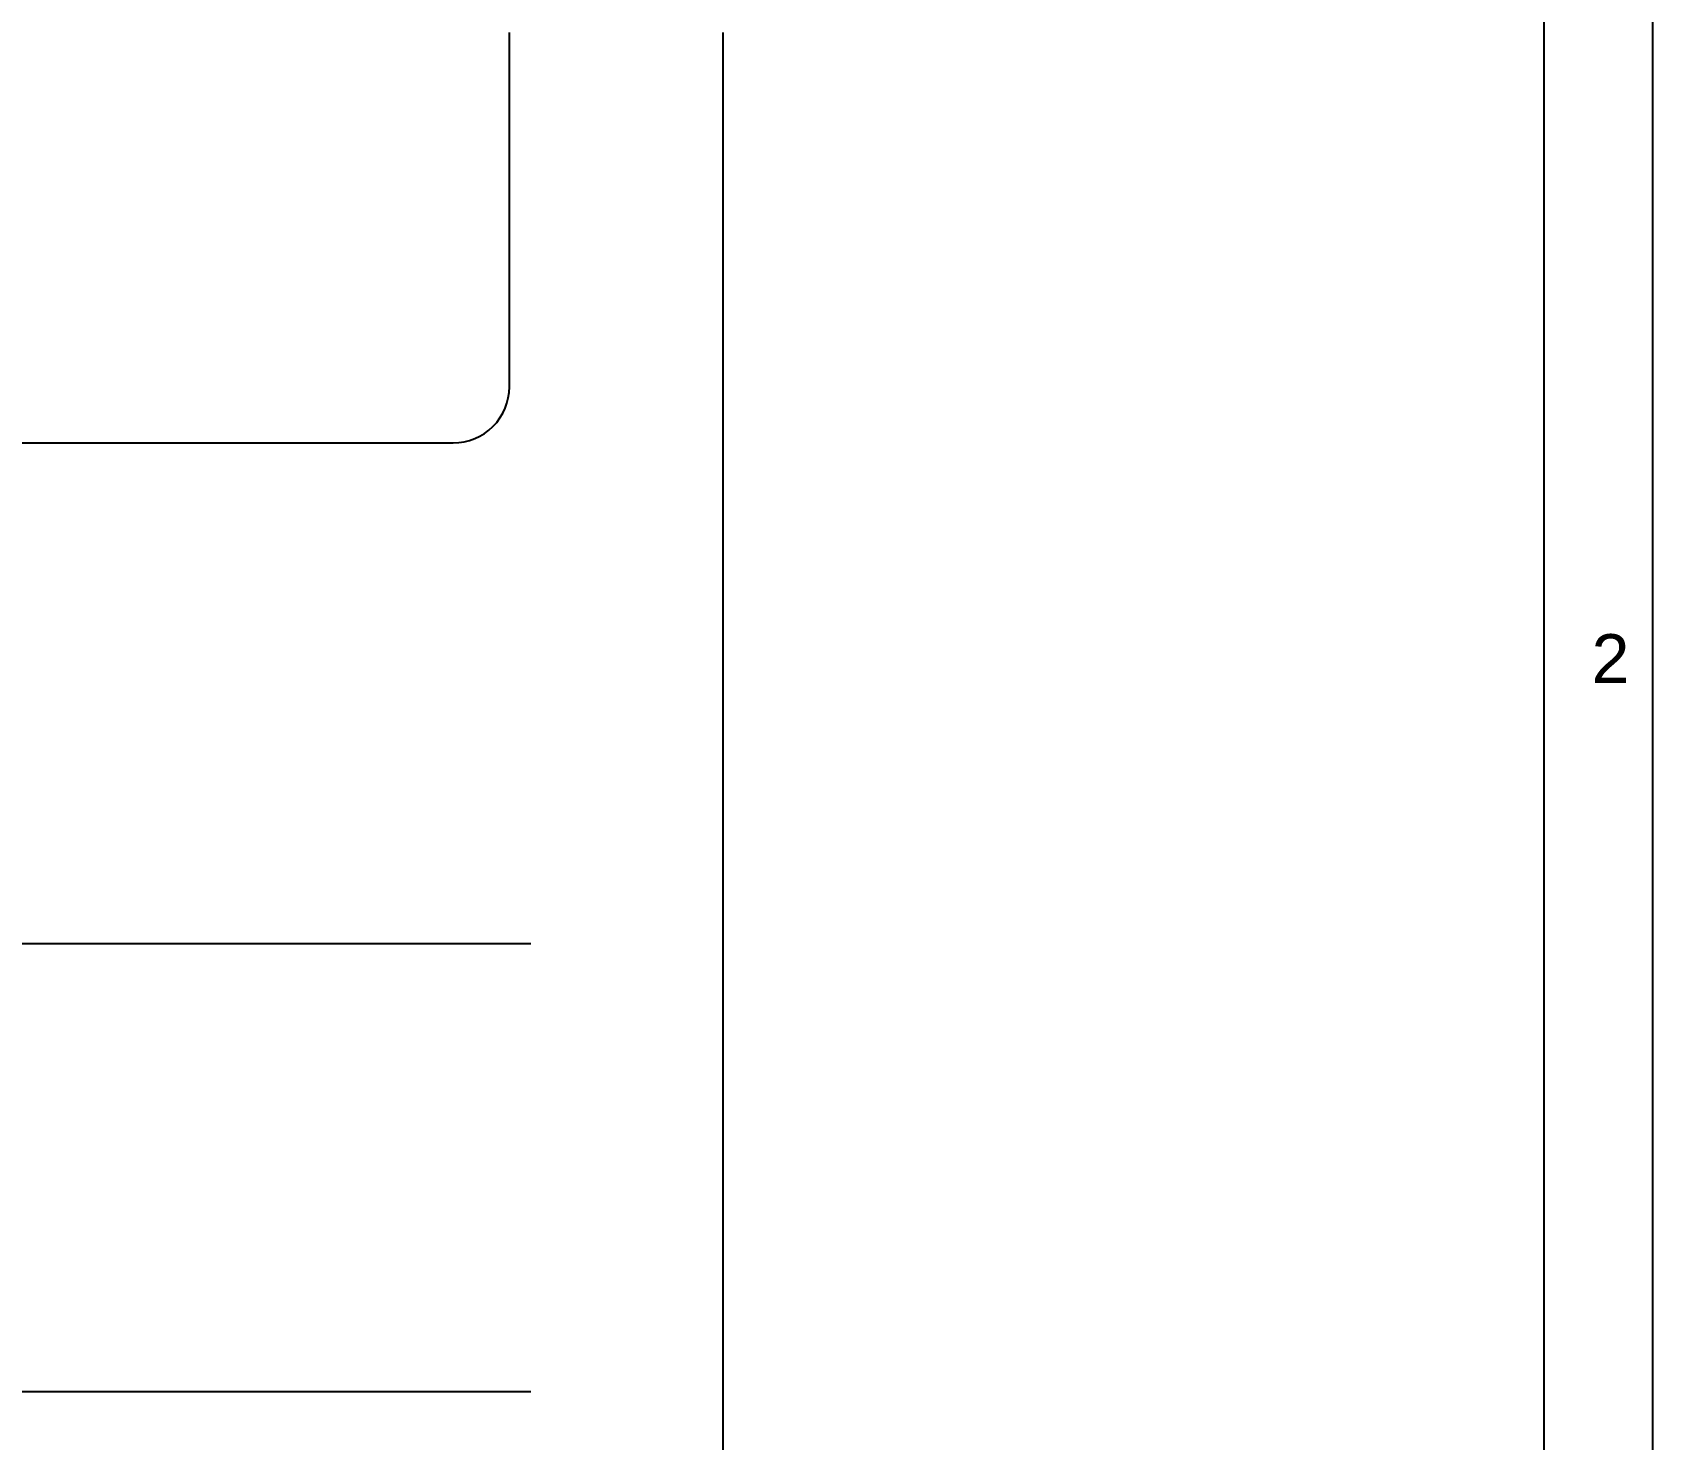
# Model space of a CAD drawing. Header units: inches. Extents: x 784 to 2184505, y 7 to 371504.
# Drawn here: x 181988 to 205116, y 309012 to 329097 of the extents above; entities that cross this region are included whole.
import ezdxf

# ---------------------------------------------------------------- set-up
doc = ezdxf.new("R2010")
doc.units = ezdxf.units.IN
doc.header["$MEASUREMENT"] = 0
doc.layers.add('SHEET', color=10, linetype='Continuous')
doc.styles.get("Standard").update_dxf_attribs({"font": 'arial.ttf'})

msp = doc.modelspace()

# ---------------------------------------------------------------- linework, layer by layer
msp.add_line((191844.2082, 329096.52099, -6066.45786), (191844.2082, 294134.8733, -6066.45786))
for points in [[(189100.6782, 309693.37894), (149222.02963, 309693.37894, -0.4142135624), (148422.02963, 310493.37894), (148422.02963, 329069.7565)], [(150205.11708, 329069.7565), (150205.11708, 316891.238, 0.4142135624), (151005.11708, 316091.238), (189100.6782, 316091.238)], [(152090.76708, 329069.7565), (152090.76708, 324038.11472, 0.4142135624), (152890.76708, 323238.11472), (187996.35639, 323238.11472, 0.4142135624), (188796.35639, 324038.11472), (188796.35639, 329097.14599)]]:
    msp.add_lwpolyline(points, format="xyb")
at = {"layer": 'SHEET', "color": 124, "linetype": 'Continuous', "true_color": 0x00a183}
msp.add_line((203567.61843, 277041.70071, 12132.91572), (203567.61843, 365289.619, 12132.91572), dxfattribs=at)
at = {"layer": 'SHEET', "color": 124, "linetype": 'Continuous', "true_color": 0x00a183, "elevation": 12132.91572}
msp.add_lwpolyline([(205115.82752, 275329.78858), (76614.47282, 275329.78858), (76614.47282, 366811.21585), (205115.82752, 366811.21585)], close=True, dxfattribs=at)

# ---------------------------------------------------------------- texts
at = {"layer": 'SHEET', "color": 0, "linetype": 'Continuous'}
msp.add_text('2', height=696.69409, dxfattribs=at).set_placement((204244.75354, 319811.4431, 12132.91572))

doc.saveas('drawing.dxf')
